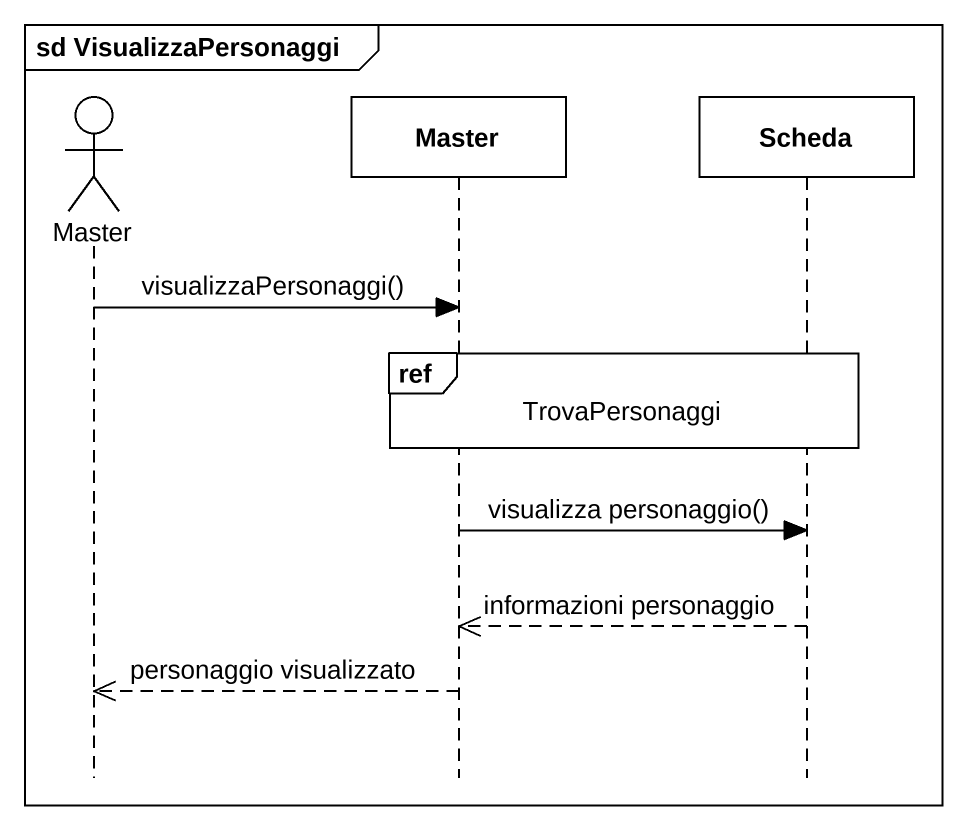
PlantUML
@startuml
mainframe sd VisualizzaPersonaggi
hide footbox
actor Master
participant "Master" as Master_2
participant Scheda

Master -> Master_2 : visualizzaPersonaggi()
ref over Master_2, Scheda : TrovaPersonaggi
Master_2 -> Scheda : visualizza personaggio()
Scheda -->> Master_2 : informazioni personaggio
Master_2 -->> Master : personaggio visualizzato
@enduml
